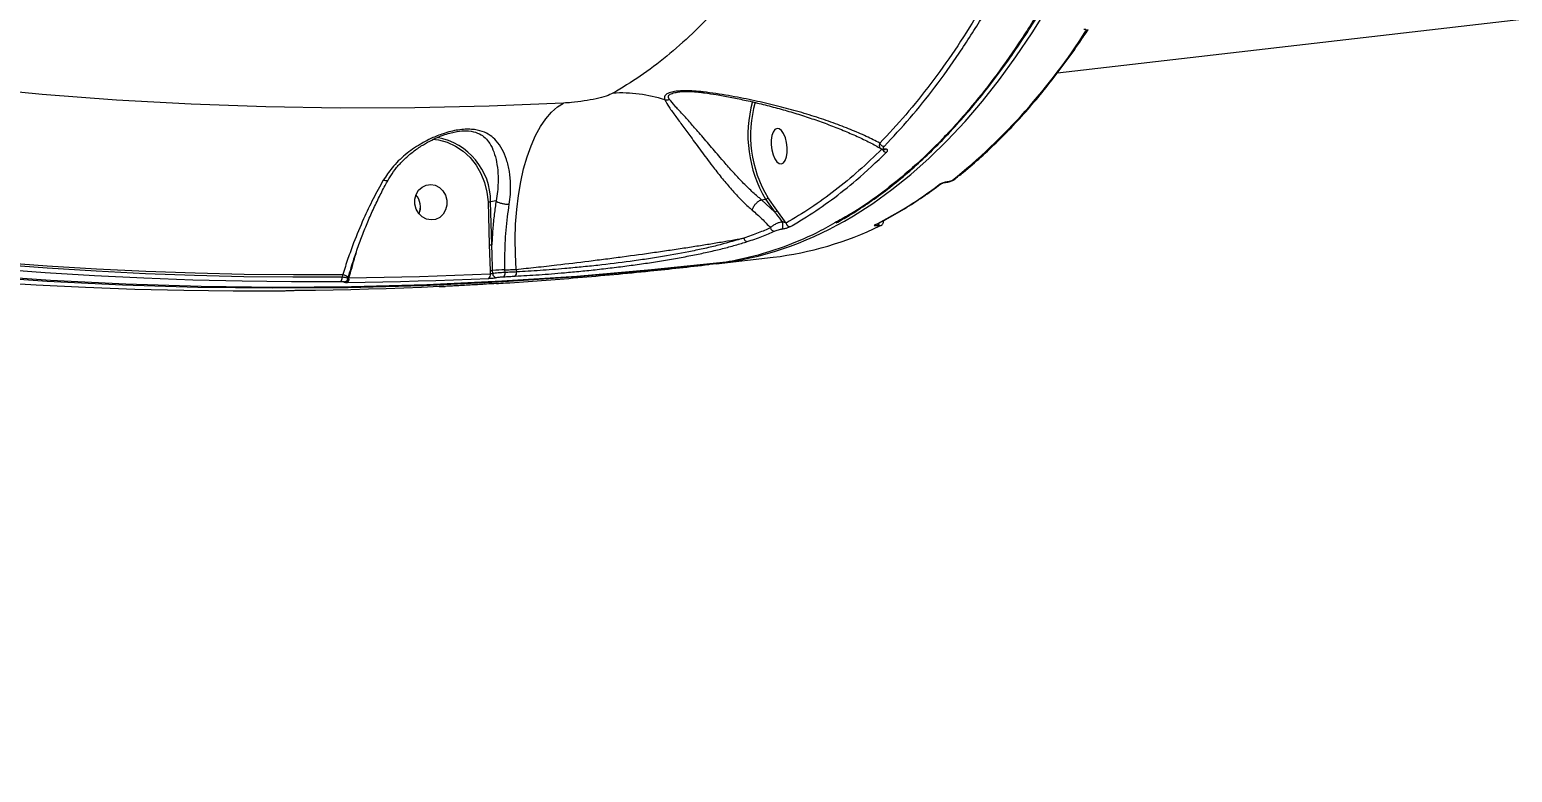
# Model space of a CAD drawing. Header units: millimetres. Extents: x -10881 to 8954, y -8695 to 5624.
# Drawn here: x 3332.9 to 3706.9, y -3994 to -3806.6 of the extents above; entities that cross this region are included whole.
import ezdxf

# ---------------------------------------------------------------- set-up
doc = ezdxf.new("R2010")
doc.units = ezdxf.units.MM
for name, color, linetype in [('DIKOM_ОБЪЕКТ', 7, 'Continuous'), ('DIKOM_РАЗМЕР_ЗОНА', 7, 'Continuous'), ('DIKOM_РАЗМЕР_ОБЪЕКТА', 7, 'Continuous')]:
    doc.layers.add(name, color=color, linetype=linetype)
doc.styles.add('style1', font='arial.ttf', dxfattribs={"width": 0.8})
doc.dimstyles.new('1-50', dxfattribs={"dimtxt": 300, "dimasz": 200, "dimexe": 100, "dimexo": 0, "dimgap": 100, "dimtad": 1, "dimtxsty": 'style1', "dimcen": 200, "dimclrd": 7, "dimclre": 7, "dimclrt": 7, "dimadec": 1, "dimazin": 2, "dimtfac": 1, "dimtmove": 0, "dimatfit": 2, "dimfxl": 0, "dimlwd": 25, "dimlwe": 18, "dimarcsym": 0})

# ---------------------------------------------------------------- blocks, each defined once
blk = doc.blocks.new('*D10')
at = {"layer": 'Defpoints', "color": 0, "transparency": 16777216}
for p in [(-7152.73, 2730.8), (7385.22, 911.28), (7385.22, -7693.77)]:
    blk.add_point(p, dxfattribs=at)
at = {"layer": 'DIKOM_РАЗМЕР_ОБЪЕКТА', "color": 7, "lineweight": 18, "transparency": 16777216}
for p, q in [((-7152.73, 2730.8), (-7152.73, -7793.77)), ((7385.22, 911.28), (7385.22, -7793.77))]:
    blk.add_line(p, q, dxfattribs=at)
at = {"layer": 'DIKOM_РАЗМЕР_ОБЪЕКТА', "color": 7, "lineweight": 25, "transparency": 16777216}
blk.add_line((-6952.73, -7693.77), (7185.22, -7693.77), dxfattribs=at)
at = {"layer": 'DIKOM_РАЗМЕР_ОБЪЕКТА', "color": 7, "transparency": 16777216}
for points in [[(-6952.73, -7660.43), (-6952.73, -7727.1), (-7152.73, -7693.77)], [(7185.22, -7660.43), (7185.22, -7727.1), (7385.22, -7693.77)]]:
    blk.add_solid(points, dxfattribs=at)
at = {"layer": 'DIKOM_РАЗМЕР_ОБЪЕКТА', "color": 7, "transparency": 16777216, "insert": (116.24, -7440.59), "char_height": 300, "attachment_point": 5, "style": 'style1'}
blk.add_mtext('14500', dxfattribs=at)
blk = doc.blocks.new('*D12')
at = {"layer": 'Defpoints', "color": 0, "transparency": 16777216}
for p in [(-9113.32, 3014.05), (8954.2, 2756.48), (8954.2, -8594.51)]:
    blk.add_point(p, dxfattribs=at)
at = {"layer": 'DIKOM_РАЗМЕР_ЗОНА', "color": 7, "lineweight": 18, "transparency": 16777216}
for p, q in [((-9113.32, 3014.05), (-9113.32, -8694.51)), ((8954.2, 2756.48), (8954.2, -8694.51))]:
    blk.add_line(p, q, dxfattribs=at)
at = {"layer": 'DIKOM_РАЗМЕР_ЗОНА', "color": 7, "lineweight": 25, "transparency": 16777216}
blk.add_line((-8913.32, -8594.51), (8754.2, -8594.51), dxfattribs=at)
at = {"layer": 'DIKOM_РАЗМЕР_ЗОНА', "color": 7, "transparency": 16777216}
for points in [[(-8913.32, -8561.18), (-8913.32, -8627.85), (-9113.32, -8594.51)], [(8754.2, -8561.18), (8754.2, -8627.85), (8954.2, -8594.51)]]:
    blk.add_solid(points, dxfattribs=at)
at = {"layer": 'DIKOM_РАЗМЕР_ЗОНА', "color": 7, "transparency": 16777216, "insert": (-79.56, -8341.34), "char_height": 300, "attachment_point": 5, "style": 'style1'}
blk.add_mtext('18000', dxfattribs=at)

msp = doc.modelspace()

# ---------------------------------------------------------------- linework, layer by layer
at = {"layer": 'DIKOM_ОБЪЕКТ', "color": 7, "linetype": 'Continuous', "lineweight": 15}
for p, q in [((3592.191, -3817.536), (3883.307, -3783.933)), ((3548.571, -3836.873), (3548.584, -3836.872)), ((3564.23, -3845.128), (3564.301, -3845.119)), ((3564.407, -3845.074), (3564.336, -3845.082)), ((3448.535, -3850.125), (3448.845, -3860.945)), ((3450.581, -3849.862), (3449.201, -3850.09)), ((3449.512, -3860.911), (3449.201, -3850.09)), ((3517.53, -3849.562), (3517.527, -3849.563)), ((3517.53, -3849.562), (3518.573, -3849.442)), ((3520.899, -3852.687), (3517.53, -3849.562)), ((3518.573, -3849.442), (3520.899, -3852.687)), ((3521.435, -3852.229), (3519.109, -3848.984)), ((3523.731, -3855.469), (3521.435, -3852.229)), ((3546.388, -3855.815), (3546.389, -3855.814)), ((3546.843, -3856.045), (3546.892, -3856.039)), ((3415.246, -3863.087), (3415.467, -3862.295)), ((3448.845, -3860.945), (3449.069, -3867.436)), ((3449.069, -3867.436), (3449.095, -3868.324)), ((3449.716, -3868.184), (3449.693, -3867.407)), ((3452.834, -3867.924), (3452.815, -3867.265)), ((3455.628, -3867.122), (3455.71, -3867.777)), ((3507.773, -3865.455), (3504.238, -3865.885)), ((3506.106, -3865.724), (3520.455, -3864.068)), ((3508.683, -3865.306), (3508.638, -3865.312)), ((3411.079, -3870.172), (3411.258, -3870.169)), ((3411.917, -3868.437), (3411.732, -3869.096)), ((3413.177, -3869.533), (3413.245, -3869.289)), ((3413.21, -3869.494), (3413.191, -3869.482)), ((3413.245, -3869.289), (3413.247, -3869.279)), ((3436.914, -3871.445), (3436.989, -3871.444))]:
    msp.add_line(p, q, dxfattribs=at)
at = {"layer": 'DIKOM_ОБЪЕКТ', "color": 7, "linetype": 'Continuous', "lineweight": 15, "flags": 128}
for points in [[(3538.447, -3854.951), (3540.754, -3853.604), (3545.637, -3850.473), (3550.446, -3847.003), (3555.178, -3843.198), (3559.827, -3839.06), (3564.391, -3834.593), (3568.865, -3829.801), (3573.245, -3824.688), (3577.529, -3819.257), (3581.712, -3813.515), (3585.79, -3807.465), (3589.761, -3801.113)], [(3467.613, -3825.185), (3448.85, -3825.982), (3430.066, -3826.408), (3411.266, -3826.463), (3392.457, -3826.146), (3373.645, -3825.458), (3354.835, -3824.399), (3336.034, -3822.97), (3317.247, -3821.17)], [(3455.628, -3867.122), (3455.427, -3863.307), (3455.385, -3859.502), (3455.502, -3855.739), (3455.778, -3852.055), (3456.211, -3848.482), (3456.795, -3845.053), (3457.526, -3841.799), (3458.397, -3838.75), (3459.401, -3835.934), (3460.528, -3833.376), (3461.767, -3831.1), (3463.108, -3829.126), (3464.538, -3827.473), (3466.044, -3826.155), (3467.613, -3825.185)], [(3522.562, -3840.518), (3523.086, -3840.247), (3523.523, -3839.636), (3523.837, -3838.735), (3524.003, -3837.616), (3524.006, -3836.371), (3523.847, -3835.101), (3523.539, -3833.907), (3523.107, -3832.888), (3522.585, -3832.124), (3522.016, -3831.68), (3521.446, -3831.589), (3520.922, -3831.861), (3520.485, -3832.472), (3520.171, -3833.373), (3520.005, -3834.491), (3520.002, -3835.736), (3520.16, -3837.007), (3520.469, -3838.2), (3520.901, -3839.22), (3521.423, -3839.983), (3521.992, -3840.428), (3522.562, -3840.518)], [(3434.562, -3834.258), (3436.022, -3834.445), (3438.216, -3835.046), (3440.31, -3836.013), (3442.255, -3837.322), (3444.003, -3838.942), (3445.512, -3840.833), (3446.746, -3842.95), (3447.675, -3845.241), (3448.276, -3847.653), (3448.535, -3850.125)], [(3438.136, -3850.929), (3437.822, -3852.145), (3437.207, -3853.203), (3436.341, -3854.016), (3435.295, -3854.519), (3434.153, -3854.67), (3433.008, -3854.458), (3431.953, -3853.899), (3431.072, -3853.039), (3430.437, -3851.948), (3430.101, -3850.714), (3430.089, -3849.437), (3430.403, -3848.22), (3431.018, -3847.162), (3431.884, -3846.349), (3432.93, -3845.847), (3434.072, -3845.695), (3435.217, -3845.908), (3436.272, -3846.466), (3437.153, -3847.326), (3437.788, -3848.417), (3438.124, -3849.651), (3438.136, -3850.929)], [(3564.224, -3845.128), (3564.272, -3845.118), (3564.336, -3845.082)], [(3564.305, -3845.119), (3564.343, -3845.11), (3564.407, -3845.074)], [(3546.386, -3855.815), (3546.292, -3855.855), (3546.121, -3855.894)], [(3547.638, -3856.06), (3547.539, -3856.101), (3547.376, -3856.137)], [(3312.039, -3865.917), (3324.445, -3866.994), (3336.857, -3867.915), (3349.273, -3868.68), (3361.692, -3869.289), (3374.111, -3869.741), (3386.528, -3870.038), (3398.944, -3870.178), (3411.355, -3870.161)], [(3312.479, -3864.195), (3324.901, -3865.274), (3337.328, -3866.196), (3349.759, -3866.961), (3362.193, -3867.57), (3374.627, -3868.022), (3387.06, -3868.317), (3399.49, -3868.455), (3411.917, -3868.437)], [(3411.732, -3869.096), (3399.331, -3869.113), (3386.926, -3868.973), (3374.518, -3868.676), (3362.11, -3868.224), (3349.702, -3867.616), (3337.296, -3866.852), (3324.894, -3865.932), (3312.498, -3864.856)], [(3318.338, -3868.759), (3337.321, -3870.072), (3356.311, -3871.019), (3375.301, -3871.602), (3394.287, -3871.819), (3413.262, -3871.671), (3432.22, -3871.158), (3451.156, -3870.279), (3470.064, -3869.036), (3488.938, -3867.427), (3507.773, -3865.455)], [(3508.638, -3865.312), (3489.804, -3867.284), (3470.929, -3868.893), (3452.021, -3870.136), (3433.085, -3871.015), (3414.127, -3871.528), (3395.152, -3871.676), (3376.167, -3871.459), (3357.176, -3870.876), (3338.186, -3869.929), (3319.203, -3868.616)], [(3452.815, -3867.265), (3453.167, -3867.247), (3453.518, -3867.23), (3453.87, -3867.212), (3454.222, -3867.194), (3454.573, -3867.176), (3454.925, -3867.158), (3455.277, -3867.14), (3455.628, -3867.122)], [(3507.773, -3865.455), (3507.855, -3865.423), (3507.887, -3865.398)], [(3507.809, -3865.45), (3507.965, -3865.412), (3508.051, -3865.379)], [(3396.643, -3872.593), (3384.231, -3872.609), (3371.816, -3872.469), (3359.398, -3872.173), (3346.979, -3871.72), (3334.561, -3871.111), (3322.145, -3870.347), (3309.733, -3869.426), (3297.326, -3868.349)], [(3413.076, -3870.409), (3417.539, -3870.352), (3422, -3870.275), (3426.461, -3870.178), (3430.92, -3870.061), (3435.379, -3869.923), (3439.836, -3869.765), (3444.292, -3869.587), (3448.747, -3869.389)], [(3449.095, -3868.324), (3444.644, -3868.522), (3440.191, -3868.7), (3435.738, -3868.858), (3431.283, -3868.995), (3426.827, -3869.113), (3422.37, -3869.21), (3417.912, -3869.287), (3413.454, -3869.343)], [(3452.491, -3868.988), (3452.851, -3868.97), (3453.211, -3868.952), (3453.57, -3868.934), (3453.93, -3868.915), (3454.29, -3868.897), (3454.65, -3868.879), (3455.01, -3868.86), (3455.369, -3868.841)], [(3455.71, -3867.777), (3455.351, -3867.796), (3454.991, -3867.815), (3454.632, -3867.833), (3454.272, -3867.851), (3453.913, -3867.87), (3453.553, -3867.888), (3453.194, -3867.906), (3452.834, -3867.924)], [(3436.198, -3871.463), (3431.744, -3871.661), (3427.287, -3871.839), (3422.83, -3871.997), (3418.372, -3872.135), (3413.912, -3872.252), (3409.452, -3872.349), (3404.99, -3872.426), (3400.528, -3872.483)], [(3440.657, -3871.273), (3440.298, -3871.292), (3439.938, -3871.31), (3439.578, -3871.329), (3439.218, -3871.347), (3438.858, -3871.365), (3438.499, -3871.384), (3438.139, -3871.402), (3437.779, -3871.419)]]:
    msp.add_lwpolyline(points, dxfattribs=at)
at = {"layer": 'DIKOM_ОБЪЕКТ', "color": 7, "linetype": 'Continuous', "lineweight": 15}
for centre, radius, start, end in [((3467.837, -3723.28), 155.909, 308.87262, 327.53863), ((3599.328, -3806.246), 0.718, 274.63037, 325.60705), ((3482.151, -3858.017), 35.395, 71.92795, 93.40105), ((3493.426, -3821.747), 2.639, 263.57707, 289.30421), ((3545.657, -3833.242), 31.559, 164.48417, 210.88584), ((3545.242, -3833.302), 30.478, 164.14902, 210.96808), ((3432.647, -3850.089), 16.554, 359.99626, 79.24675), ((3548.465, -3834.934), 1.114, 197.49405, 273.16829), ((3549.009, -3836.462), 1.109, 194.96427, 273.19911), ((3548.558, -3836.479), 0.395, 273.81553, 306.74643), ((3565.6, -3843.888), 0.778, 276.21957, 307.69826), ((3426.583, -3851.427), 4.9, 339.31153, 39.45865), ((3426.588, -3851.426), 4.896, 339.28158, 39.4886), ((3500.064, -3764.304), 102.518, 296.69601, 307.43398), ((3562.295, -3844.935), 0.779, 276.2229, 307.56416), ((3448.598, -3844.887), 5.238, 269.30258, 276.60912), ((3518.493, -3848.805), 0.642, 277.18305, 343.77893), ((3520.819, -3852.05), 0.642, 277.18313, 343.7781), ((3495.652, -3780.41), 85.952, 276.98581, 299.86081), ((3510.594, -3780.94), 83.711, 276.76507, 296.06513), ((3520.579, -3856.181), 2.371, 342.16865, 25.74096), ((3524.758, -3855.293), 1.042, 189.68539, 272.64348), ((3546.385, -3855.49), 0.719, 309.45491, 2.72126), ((3546.426, -3855.477), 0.73, 309.61042, 3.72383), ((3514.078, -3859.107), 1.021, 186.25871, 262.47458), ((3520.79, -3856.436), 1.035, 190.66249, 270.57613), ((3448.909, -3855.708), 5.238, 269.30243, 276.60935), ((3449.111, -3861.498), 5.938, 269.59649, 275.62954), ((3452.606, -3896.956), 29.692, 89.59649, 95.62954), ((3508.514, -3864.32), 1, 276.53164, 279.69725), ((3410.662, -3869.317), 1.092, 309.3477, 11.65569), ((3411.487, -3870.588), 2.194, 36.64129, 78.69701), ((3412.191, -3869.373), 0.915, 271.50374, 291.7179), ((3412.263, -3869.473), 0.947, 282.90538, 358.77233), ((3412.395, -3869.568), 1.083, 309.03012, 11.97024), ((3448.075, -3868.58), 1.052, 309.72155, 14.09177), ((3450.705, -3868.205), 0.99, 178.75333, 264.99648), ((3451.81, -3868.181), 1.056, 310.15717, 14.09631), ((3454.689, -3868.037), 1.053, 310.21387, 14.2679)]:
    msp.add_arc(centre, radius, start, end, dxfattribs=at)
for points, knots in [([(3587.474, -3215.232), (3588.937, -3219.033), (3592.25, -3227.645), (3597.179, -3241.471), (3602.262, -3256.701), (3607.104, -3272.315), (3611.725, -3288.375), (3616.105, -3304.848), (3620.233, -3321.731), (3624.074, -3338.898), (3627.57, -3356.095), (3630.724, -3373.263), (3633.546, -3390.382), (3636.068, -3407.653), (3638.298, -3425.15), (3640.221, -3442.826), (3641.826, -3460.672), (3643.096, -3478.551), (3644.012, -3496.199), (3644.586, -3513.563), (3644.831, -3530.637), (3644.749, -3547.619), (3644.337, -3564.58), (3643.585, -3581.467), (3642.486, -3598.264), (3641.042, -3614.839), (3639.275, -3630.947), (3637.205, -3646.551), (3634.845, -3661.655), (3632.168, -3676.433), (3629.16, -3690.945), (3625.819, -3705.139), (3622.139, -3718.993), (3618.144, -3732.395), (3613.894, -3745.148), (3609.412, -3757.233), (3604.713, -3768.663), (3599.744, -3779.572), (3594.478, -3789.999), (3588.925, -3799.899), (3583.08, -3809.249), (3576.984, -3817.967), (3570.393, -3826.355), (3563.296, -3834.274), (3555.68, -3841.614), (3547.796, -3848.004), (3541.235, -3852.614), (3537.235, -3854.739), (3536.019, -3855.384)], [0, 0, 0, 0, 0.0169086, 0.0383058, 0.0597398, 0.0812855, 0.1028686, 0.1248822, 0.1469358, 0.169111, 0.1913272, 0.2127244, 0.2341584, 0.255704, 0.2772872, 0.2993007, 0.3213543, 0.3435295, 0.3657457, 0.3871429, 0.4085769, 0.4301225, 0.4517057, 0.4737192, 0.4957728, 0.517948, 0.5401642, 0.5615614, 0.5829954, 0.604541, 0.6261242, 0.6481377, 0.6701913, 0.6923665, 0.7145826, 0.7359798, 0.7574138, 0.7789594, 0.8005425, 0.822556, 0.8446096, 0.8667848, 0.8890009, 0.9139315, 0.9388622, 0.963851, 0.9890173, 1, 1, 1, 1]), ([(3536.339, -3855.413), (3537.439, -3854.8), (3540.1, -3853.319), (3544.247, -3850.617), (3548.787, -3847.358), (3553.259, -3843.785), (3557.666, -3839.91), (3562.009, -3835.728), (3566.289, -3831.238), (3570.502, -3826.442), (3574.635, -3821.358), (3578.671, -3816.003), (3582.597, -3810.395), (3586.411, -3804.536), (3590.117, -3798.425), (3593.714, -3792.061), (3597.206, -3785.442), (3600.592, -3778.565), (3603.874, -3771.431), (3607.053, -3764.036), (3610.129, -3756.378), (3613.102, -3748.456), (3615.965, -3740.29), (3618.706, -3731.914), (3621.314, -3723.358), (3623.785, -3714.633), (3626.123, -3705.735), (3628.328, -3696.661), (3630.402, -3687.409), (3632.345, -3677.975), (3634.158, -3668.358), (3635.84, -3658.555), (3637.394, -3648.562), (3638.818, -3638.375), (3640.11, -3628.014), (3641.265, -3617.519), (3642.277, -3606.93), (3643.146, -3596.268), (3643.871, -3585.533), (3644.453, -3574.718), (3644.893, -3563.822), (3645.191, -3552.841), (3645.348, -3541.771), (3645.363, -3530.611), (3645.236, -3519.356), (3644.966, -3508.002), (3644.554, -3496.561), (3644.002, -3485.071), (3643.311, -3473.58), (3642.482, -3462.119), (3641.516, -3450.69), (3640.414, -3439.29), (3639.175, -3427.914), (3637.799, -3416.558), (3636.285, -3405.22), (3634.635, -3393.897), (3632.846, -3382.585), (3630.917, -3371.281), (3628.85, -3359.987), (3626.65, -3348.734), (3624.325, -3337.569), (3621.883, -3326.532), (3619.327, -3315.632), (3616.656, -3304.865), (3613.869, -3294.225), (3610.966, -3283.71), (3607.946, -3273.316), (3604.808, -3263.04), (3601.551, -3252.881), (3598.174, -3242.832), (3594.674, -3232.9), (3591.316, -3223.747), (3589.078, -3217.988), (3588.086, -3215.436)], [0, 0, 0, 0, 0.0099177, 0.0239784, 0.0380449, 0.0521277, 0.0662424, 0.0804042, 0.0946284, 0.10893, 0.1232768, 0.1375702, 0.1517928, 0.1659618, 0.1800928, 0.1942015, 0.2083038, 0.2224142, 0.2365445, 0.2507107, 0.2649285, 0.2792141, 0.2935628, 0.3078899, 0.3221316, 0.3363128, 0.3504494, 0.3645578, 0.3786539, 0.3927539, 0.406869, 0.4210148, 0.4352073, 0.4494627, 0.4637923, 0.4781237, 0.4923809, 0.5065728, 0.5207156, 0.5348253, 0.5489181, 0.5630102, 0.5771143, 0.5912445, 0.6054168, 0.6196475, 0.6339524, 0.6482854, 0.6625633, 0.676771, 0.6909249, 0.7050411, 0.7191358, 0.733225, 0.7473231, 0.7614426, 0.7755997, 0.7898103, 0.8040906, 0.8184264, 0.8327337, 0.8469617, 0.8611312, 0.8752583, 0.8893591, 0.9034499, 0.9175464, 0.9316598, 0.945806, 0.9600011, 0.9742612, 0.9885927, 1, 1, 1, 1]), ([(3541.009, -3291.716), (3542.718, -3297.388), (3546.148, -3308.771), (3550.862, -3326.327), (3555.273, -3344.3), (3559.323, -3362.664), (3563.019, -3381.447), (3566.325, -3400.536), (3569.228, -3419.915), (3571.543, -3438.191), (3573.353, -3455.314), (3574.738, -3471.215), (3575.828, -3487.174), (3576.615, -3503.146), (3577.096, -3519.148), (3577.261, -3535.105), (3577.107, -3551.003), (3576.646, -3566.262), (3575.91, -3580.863), (3574.933, -3594.811), (3573.691, -3608.569), (3572.279, -3621.249), (3570.758, -3632.855), (3569.178, -3643.444), (3567.427, -3653.854), (3565.073, -3666.384), (3562.29, -3679.296), (3559.028, -3692.476), (3555.886, -3703.853), (3552.505, -3714.868), (3549.12, -3724.822), (3545.79, -3733.763), (3542.558, -3741.777), (3539.181, -3749.508), (3534.868, -3758.631), (3529.856, -3768.157), (3524.073, -3777.867), (3518.421, -3786.32), (3512.533, -3794.133), (3506.428, -3801.269), (3500.123, -3807.718), (3493.624, -3813.45), (3486.945, -3818.529), (3482.351, -3821.299), (3480.051, -3822.685)], [0, 0, 0, 0, 0.0276486, 0.0554848, 0.083388, 0.1116962, 0.140075, 0.1688691, 0.1977377, 0.2268103, 0.2503053, 0.2739149, 0.2975658, 0.3214622, 0.3454014, 0.3695905, 0.3938241, 0.4181796, 0.440248, 0.4623164, 0.4845213, 0.5067261, 0.5246737, 0.5426213, 0.5606422, 0.5786631, 0.6089147, 0.6309307, 0.6529466, 0.6750986, 0.6972505, 0.7151552, 0.7330599, 0.7510375, 0.7690151, 0.7991937, 0.8241661, 0.8491879, 0.8742843, 0.8994309, 0.9244854, 0.9495897, 0.9747695, 1, 1, 1, 1]), ([(3572.097, -3802.708), (3570.174, -3805.785), (3566.323, -3811.944), (3560.244, -3820.373), (3553.962, -3828.254), (3549.59, -3832.929), (3547.403, -3835.269)], [0, 0, 0, 0, 0.2488741, 0.4981941, 0.7488692, 1, 1, 1, 1]), ([(3548.526, -3836.046), (3550.699, -3833.722), (3555.05, -3829.071), (3561.33, -3821.204), (3567.444, -3812.738), (3571.332, -3806.521), (3573.277, -3803.409)], [0, 0, 0, 0, 0.2488739, 0.4981939, 0.748869, 1, 1, 1, 1]), ([(3566.076, -3844.504), (3566.868, -3843.878), (3569.163, -3842.064), (3572.904, -3838.833), (3577.271, -3834.719), (3581.558, -3830.308), (3585.761, -3825.609), (3589.88, -3820.625), (3593.907, -3815.356), (3597.245, -3810.669), (3599.224, -3807.697), (3599.919, -3806.654)], [0, 0, 0, 0, 0.0652935, 0.1891249, 0.3129924, 0.4369046, 0.5608541, 0.6848335, 0.8088365, 0.932857, 1, 1, 1, 1]), ([(3598.851, -3806.543), (3598.943, -3806.538), (3599.128, -3806.526), (3599.329, -3806.581), (3599.445, -3806.682), (3599.465, -3806.815), (3599.41, -3806.916), (3599.386, -3806.961)], [0, 0, 0, 0, 0.2039663, 0.4080118, 0.6135217, 0.826536, 1, 1, 1, 1]), ([(3502.813, -3822.322), (3501.268, -3822.178), (3499.153, -3821.981), (3496.684, -3822.11), (3495.131, -3822.312), (3493.798, -3822.707), (3492.931, -3823.394), (3493.058, -3824.012), (3493.131, -3824.369)], [0, 0, 0, 0, 0.3030727, 0.4152375, 0.5295143, 0.6687564, 0.8085424, 1, 1, 1, 1]), ([(3494.298, -3824.237), (3494.145, -3823.929), (3493.885, -3823.405), (3494.612, -3822.799), (3495.678, -3822.488), (3496.493, -3822.403), (3496.751, -3822.376)], [0, 0, 0, 0, 0.3643177, 0.6213131, 0.8799105, 1, 1, 1, 1]), ([(3496.619, -3822.374), (3496.839, -3822.344), (3497.421, -3822.263), (3498.632, -3822.222), (3500.248, -3822.269), (3501.78, -3822.389), (3502.77, -3822.547), (3503.101, -3822.6)], [0, 0, 0, 0, 0.1282239, 0.3387918, 0.5793694, 0.859526, 1, 1, 1, 1]), ([(3547.403, -3835.269), (3546.284, -3834.698), (3543.993, -3833.53), (3540.045, -3831.831), (3535.673, -3830.156), (3530.901, -3828.543), (3525.872, -3827.042), (3520.624, -3825.662), (3515.134, -3824.41), (3509.249, -3823.253), (3504.967, -3822.633), (3502.813, -3822.322)], [0, 0, 0, 0, 0.1079577, 0.221041, 0.3345734, 0.4495257, 0.5649892, 0.6717717, 0.7791328, 0.888928, 1, 1, 1, 1]), ([(3502.813, -3822.322), (3502.823, -3822.34), (3502.897, -3822.471), (3502.996, -3822.604), (3503.104, -3822.57), (3503.123, -3822.564)], [0, 0, 0, 0, 0.1197951, 0.8522783, 1, 1, 1, 1]), ([(3503.121, -3822.581), (3504.126, -3822.732), (3506.336, -3823.063), (3509.698, -3823.679), (3513.321, -3824.424), (3517.126, -3825.301), (3521.047, -3826.3), (3524.999, -3827.417), (3528.884, -3828.629), (3532.689, -3829.934), (3536.396, -3831.332), (3539.968, -3832.806), (3543.292, -3834.329), (3545.872, -3835.62), (3547.219, -3836.403), (3547.669, -3836.665)], [0, 0, 0, 0, 0.0514116, 0.1129828, 0.1791135, 0.2508515, 0.3303056, 0.4121026, 0.4968809, 0.5844843, 0.6746743, 0.768122, 0.8620066, 0.9539379, 1, 1, 1, 1]), ([(3480.051, -3822.685), (3479.534, -3822.927), (3478.492, -3823.414), (3475.839, -3824.109), (3472.777, -3824.675), (3469.91, -3825.034), (3468.269, -3825.142), (3467.613, -3825.185)], [0, 0, 0, 0, 0.2099072, 0.4228947, 0.6382645, 0.8553539, 1, 1, 1, 1]), ([(3493.131, -3824.369), (3493.45, -3824.956), (3494.089, -3826.133), (3495.796, -3828.382), (3497.639, -3830.916), (3499.78, -3833.837), (3502.264, -3837.247), (3504.872, -3840.733), (3507.372, -3843.919), (3509.698, -3846.711), (3512.075, -3849.314), (3513.922, -3851.114), (3514.946, -3851.985), (3515.198, -3852.199)], [0, 0, 0, 0, 0.10714, 0.2145791, 0.3113467, 0.4080923, 0.5217533, 0.6352953, 0.7192625, 0.8031761, 0.88782, 0.9724046, 1, 1, 1, 1]), ([(3517.527, -3849.563), (3517.527, -3849.563), (3517.285, -3849.372), (3516.297, -3848.565), (3514.487, -3846.923), (3512.134, -3844.539), (3509.781, -3841.975), (3507.24, -3839.076), (3504.519, -3835.884), (3501.887, -3832.796), (3499.555, -3830.131), (3497.511, -3827.864), (3495.581, -3825.836), (3494.73, -3824.775), (3494.298, -3824.237)], [0, 0, 0, 0, 0.0000129, 0.0265076, 0.1075882, 0.1917931, 0.2740841, 0.3586575, 0.4713062, 0.5879785, 0.6854056, 0.7846708, 0.8908725, 1, 1, 1, 1]), ([(3453.895, -3850.715), (3454.003, -3849.875), (3454.223, -3848.177), (3454.261, -3845.365), (3453.985, -3842.355), (3453.263, -3839.362), (3452.16, -3836.758), (3450.771, -3834.757), (3449.1, -3833.273), (3447.124, -3832.24), (3444.912, -3831.777), (3442.763, -3831.76), (3440.992, -3831.941), (3439.117, -3832.318), (3436.842, -3832.977), (3434.237, -3834.014), (3430.979, -3835.726), (3427.555, -3838.147), (3424.369, -3841.21), (3422.808, -3843.584), (3422.102, -3844.656)], [0, 0, 0, 0, 0.04463049, 0.09018441, 0.15788875, 0.22769057, 0.29761016, 0.36911654, 0.42425902, 0.48081536, 0.54081571, 0.57085986, 0.6019605, 0.63408329, 0.6670382, 0.7192629, 0.77277533, 0.85171781, 0.93298704, 1, 1, 1, 1]), ([(3423.372, -3844.597), (3423.57, -3844.233), (3424.17, -3843.13), (3425.473, -3841.414), (3427.266, -3839.444), (3429.348, -3837.615), (3431.554, -3836.043), (3433.724, -3834.783), (3435.724, -3833.835), (3437.557, -3833.142), (3439.204, -3832.652), (3440.217, -3832.462), (3440.686, -3832.373)], [0, 0, 0, 0, 0.0587694, 0.17863818, 0.30355201, 0.43362335, 0.5642263, 0.67576823, 0.77392308, 0.85990871, 0.93508837, 1, 1, 1, 1]), ([(3440.687, -3832.375), (3440.704, -3832.371), (3441.531, -3832.197), (3442.56, -3832.162), (3444.36, -3832.241), (3446.004, -3832.646), (3447.569, -3833.615), (3448.839, -3834.999), (3449.853, -3836.877), (3450.594, -3839.279), (3451.026, -3842.073), (3451.117, -3844.848), (3450.949, -3847.49), (3450.73, -3849.059), (3450.584, -3849.863), (3450.584, -3849.863)], [0, 0, 0, 0, 0.0016118, 0.0749505, 0.095557, 0.1895776, 0.2797471, 0.3729719, 0.4917119, 0.6128508, 0.7288309, 0.8476329, 0.9231441, 0.99996, 1, 1, 1, 1]), ([(3547.938, -3836.748), (3546.002, -3838.611), (3542.128, -3842.339), (3536.132, -3847.254), (3530.013, -3851.714), (3525.826, -3854.216), (3523.731, -3855.469)], [0, 0, 0, 0, 0.24914418, 0.49862815, 0.74914136, 1, 1, 1, 1]), ([(3524.806, -3856.334), (3525.077, -3856.179), (3526.429, -3855.404), (3529.923, -3853.278), (3535.223, -3849.636), (3542.001, -3844.305), (3546.542, -3839.978), (3549.071, -3837.569)], [0, 0, 0, 0, 0.0321659, 0.1608352, 0.4182088, 0.675957, 1, 1, 1, 1]), ([(3547.403, -3835.269), (3547.374, -3835.334), (3547.225, -3835.675), (3547.208, -3836.167), (3547.42, -3836.552), (3547.636, -3836.646), (3547.671, -3836.661)], [0, 0, 0, 0, 0.1141141, 0.6014933, 0.936299, 1, 1, 1, 1]), ([(3547.675, -3836.665), (3547.697, -3836.682), (3547.849, -3836.797), (3548.157, -3836.865), (3548.456, -3836.857), (3548.584, -3836.853)], [0, 0, 0, 0, 0.0886108, 0.6073215, 1, 1, 1, 1]), ([(3548.794, -3836.795), (3548.694, -3836.79), (3548.497, -3836.781), (3548.304, -3836.682), (3548.222, -3836.478), (3548.345, -3836.241), (3548.497, -3836.077), (3548.526, -3836.046)], [0, 0, 0, 0, 0.1456016, 0.2899617, 0.5320979, 0.9098028, 1, 1, 1, 1]), ([(3548.57, -3836.873), (3548.574, -3836.873), (3548.603, -3836.872), (3548.62, -3836.875), (3548.612, -3836.873), (3548.61, -3836.873)], [0, 0, 0, 0, 0.1146931, 0.7531172, 1, 1, 1, 1]), ([(3549.071, -3837.569), (3549.103, -3837.535), (3549.264, -3837.366), (3549.39, -3837.121), (3549.301, -3836.912), (3549.099, -3836.809), (3548.896, -3836.8), (3548.794, -3836.795)], [0, 0, 0, 0, 0.0950988, 0.471968, 0.7157778, 0.8572267, 1, 1, 1, 1]), ([(3422.102, -3844.656), (3421.242, -3846.2), (3419.509, -3849.312), (3416.987, -3854.625), (3414.881, -3859.707), (3413.163, -3864.437), (3412.333, -3867.1), (3411.917, -3868.437)], [0, 0, 0, 0, 0.2106475, 0.4247497, 0.6762129, 0.837399, 1, 1, 1, 1]), ([(3413.268, -3869.286), (3413.506, -3868.443), (3414.081, -3866.4), (3415.146, -3863.14), (3416.432, -3859.541), (3417.834, -3855.989), (3419.332, -3852.516), (3420.918, -3849.165), (3422.26, -3846.515), (3423.093, -3845.047), (3423.349, -3844.597)], [0, 0, 0, 0, 0.0987664, 0.2394337, 0.3804174, 0.521183, 0.6613514, 0.8006202, 0.9387877, 1, 1, 1, 1]), ([(3423.318, -3844.564), (3423.279, -3844.623), (3423.189, -3844.761), (3422.786, -3844.796), (3422.377, -3844.732), (3422.14, -3844.667), (3422.102, -3844.656)], [0, 0, 0, 0, 0.2678719, 0.6230797, 0.9394571, 1, 1, 1, 1]), ([(3564.306, -3845.115), (3564.46, -3845.096), (3564.679, -3845.07), (3564.895, -3845.006), (3564.959, -3844.987)], [0, 0, 0, 0, 0.7050283, 1, 1, 1, 1]), ([(3565.684, -3844.662), (3565.627, -3844.7), (3565.513, -3844.775), (3565.226, -3844.89), (3564.9, -3844.987), (3564.615, -3845.047), (3564.461, -3845.067), (3564.407, -3845.074)], [0, 0, 0, 0, 0.2288294, 0.4578465, 0.6785143, 0.8883618, 1, 1, 1, 1]), ([(3564.959, -3844.987), (3565.079, -3844.955), (3565.391, -3844.872), (3565.769, -3844.73), (3565.982, -3844.545), (3566.067, -3844.472)], [0, 0, 0, 0, 0.2718821, 0.7090801, 1, 1, 1, 1]), ([(3546.386, -3855.816), (3547.223, -3855.389), (3549.642, -3854.155), (3553.598, -3851.873), (3558.229, -3848.904), (3561.255, -3846.671), (3562.765, -3845.556)], [0, 0, 0, 0, 0.1499053, 0.4336127, 0.7174312, 1, 1, 1, 1]), ([(3564.336, -3845.082), (3564.257, -3845.093), (3564.021, -3845.123), (3563.585, -3845.216), (3563.083, -3845.364), (3562.643, -3845.539), (3562.467, -3845.652), (3562.379, -3845.709)], [0, 0, 0, 0, 0.1082969, 0.3204328, 0.5430623, 0.7715679, 1, 1, 1, 1]), ([(3562.766, -3845.555), (3562.765, -3845.556), (3562.758, -3845.562), (3562.795, -3845.535), (3562.892, -3845.486), (3563.092, -3845.4), (3563.399, -3845.297), (3563.761, -3845.204), (3564.059, -3845.147), (3564.19, -3845.134), (3564.224, -3845.131)], [0, 0, 0, 0, 0.0136833, 0.1038738, 0.2164309, 0.3715768, 0.5522569, 0.75424, 0.9355746, 1, 1, 1, 1]), ([(3450.581, -3849.862), (3450.418, -3850.971), (3450.073, -3853.313), (3449.706, -3857.011), (3449.577, -3859.607), (3449.512, -3860.911)], [0, 0, 0, 0, 0.3093528, 0.6532138, 1, 1, 1, 1]), ([(3450.584, -3849.863), (3450.583, -3849.863), (3450.582, -3849.862), (3450.581, -3849.862), (3450.581, -3849.862)], [0, 0, 0, 0, 0.8025649, 1, 1, 1, 1]), ([(3450.584, -3849.863), (3450.723, -3849.959), (3451.002, -3850.151), (3451.696, -3850.406), (3452.5, -3850.6), (3453.219, -3850.693), (3453.675, -3850.715), (3453.854, -3850.715), (3453.895, -3850.715)], [0, 0, 0, 0, 0.2123422, 0.4246843, 0.6370268, 0.84937, 0.965475, 1, 1, 1, 1]), ([(3452.815, -3867.265), (3452.805, -3865.042), (3452.783, -3860.533), (3453.259, -3854.973), (3453.738, -3851.761), (3453.895, -3850.715)], [0, 0, 0, 0, 0.3958736, 0.80322, 1, 1, 1, 1]), ([(3515.198, -3852.199), (3515.207, -3852.163), (3515.242, -3852.018), (3515.373, -3851.634), (3515.692, -3851.037), (3516.235, -3850.38), (3516.876, -3849.842), (3517.31, -3849.656), (3517.527, -3849.563)], [0, 0, 0, 0, 0.0343037, 0.1364982, 0.3523745, 0.5682499, 0.784125, 1, 1, 1, 1]), ([(3515.198, -3852.199), (3516.033, -3852.915), (3517.71, -3854.353), (3519.083, -3855.867), (3519.772, -3856.627)], [0, 0, 0, 0, 0.4978686, 1, 1, 1, 1]), ([(3536.019, -3855.384), (3534.453, -3856.274), (3530.187, -3858.699), (3523.017, -3861.606), (3515.445, -3863.998), (3510.608, -3864.932), (3508.638, -3865.312)], [0, 0, 0, 0, 0.1773282, 0.4830694, 0.7895032, 1, 1, 1, 1]), ([(3522.715, -3855.152), (3522.455, -3855.212), (3521.929, -3855.334), (3521.086, -3855.68), (3520.292, -3856.127), (3519.945, -3856.461), (3519.772, -3856.627)], [0, 0, 0, 0, 0.2146917, 0.4348049, 0.7188263, 1, 1, 1, 1]), ([(3520.899, -3852.687), (3521.043, -3852.878), (3521.658, -3853.694), (3522.257, -3854.52), (3522.715, -3855.152)], [0, 0, 0, 0, 0.2343149, 1, 1, 1, 1]), ([(3523.731, -3855.469), (3523.646, -3855.425), (3523.487, -3855.343), (3523.216, -3855.246), (3522.989, -3855.186), (3522.841, -3855.161), (3522.764, -3855.154), (3522.731, -3855.152), (3522.715, -3855.152)], [0, 0, 0, 0, 0.3482418, 0.6491547, 0.8444769, 0.9341967, 0.9695954, 1, 1, 1, 1]), ([(3546.121, -3855.894), (3546.066, -3855.927), (3545.957, -3855.993), (3546.003, -3856.058), (3546.203, -3856.087), (3546.506, -3856.08), (3546.747, -3856.055), (3546.843, -3856.045)], [0, 0, 0, 0, 0.2150376, 0.4299703, 0.6447112, 0.8592201, 1, 1, 1, 1]), ([(3546.892, -3856.039), (3546.956, -3856.033), (3547.119, -3856.016), (3547.321, -3856.011), (3547.455, -3856.031), (3547.485, -3856.073), (3547.412, -3856.116), (3547.376, -3856.137)], [0, 0, 0, 0, 0.1422682, 0.3570915, 0.5715532, 0.7857145, 1, 1, 1, 1]), ([(3547.634, -3856.054), (3547.674, -3856.037), (3547.778, -3855.992), (3547.962, -3855.854), (3548.158, -3855.62), (3548.29, -3855.306), (3548.279, -3855.075), (3548.274, -3854.962)], [0, 0, 0, 0, 0.11594563, 0.30629299, 0.52250838, 0.76497741, 1, 1, 1, 1]), ([(3455.628, -3867.122), (3457.286, -3866.948), (3460.621, -3866.599), (3466.761, -3865.906), (3472.676, -3865.197), (3478.208, -3864.497), (3483.754, -3863.771), (3489.248, -3863.014), (3494.554, -3862.245), (3498.432, -3861.662), (3502.136, -3861.085), (3505.663, -3860.513), (3509.022, -3859.945), (3511.456, -3859.514), (3512.755, -3859.275), (3513.063, -3859.219)], [0, 0, 0, 0, 0.0869112, 0.1748861, 0.3057204, 0.3728218, 0.4404087, 0.5725022, 0.6402835, 0.708565, 0.774872, 0.8416469, 0.9098981, 0.9786596, 1, 1, 1, 1]), ([(3513.063, -3859.219), (3511.139, -3859.797), (3508.225, -3860.673), (3503.708, -3861.745), (3498.961, -3862.765), (3493.858, -3863.697), (3488.538, -3864.534), (3483.11, -3865.306), (3477.565, -3865.98), (3472.04, -3866.555), (3467.164, -3867.004), (3461.627, -3867.442), (3457.694, -3867.665), (3455.71, -3867.777)], [0, 0, 0, 0, 0.1307412, 0.1980629, 0.2653843, 0.3961148, 0.4634491, 0.5307836, 0.6611977, 0.7283453, 0.795493, 0.8968893, 1, 1, 1, 1]), ([(3519.772, -3856.627), (3518.803, -3857.067), (3516.85, -3857.955), (3514.331, -3858.795), (3513.063, -3859.219)], [0, 0, 0, 0, 0.4964828, 1, 1, 1, 1]), ([(3513.944, -3860.119), (3515.222, -3859.693), (3517.797, -3858.834), (3519.794, -3857.927), (3520.8, -3857.471)], [0, 0, 0, 0, 0.49649173, 1, 1, 1, 1]), ([(3520.8, -3857.471), (3520.937, -3857.411), (3521.208, -3857.293), (3521.759, -3857.127), (3522.324, -3856.99), (3522.67, -3856.934), (3522.837, -3856.908)], [0, 0, 0, 0, 0.2974636, 0.5890265, 0.8028446, 1, 1, 1, 1]), ([(3522.837, -3856.908), (3522.877, -3856.902), (3523.056, -3856.876), (3523.421, -3856.807), (3523.934, -3856.678), (3524.45, -3856.511), (3524.684, -3856.395), (3524.806, -3856.334)], [0, 0, 0, 0, 0.0490732, 0.2179129, 0.4266715, 0.7022436, 1, 1, 1, 1]), ([(3413.454, -3869.343), (3413.511, -3869.14), (3414.1, -3867.051), (3414.702, -3864.968), (3415.246, -3863.087)], [0, 0, 0, 0, 0.0974053, 1, 1, 1, 1]), ([(3449.693, -3867.407), (3449.684, -3867.075), (3449.636, -3865.412), (3449.561, -3863.247), (3449.522, -3861.413), (3449.512, -3860.911)], [0, 0, 0, 0, 0.1536563, 0.7683028, 1, 1, 1, 1]), ([(3455.369, -3868.841), (3457.36, -3868.726), (3461.374, -3868.494), (3466.986, -3868.047), (3471.92, -3867.59), (3476.133, -3867.152), (3480.39, -3866.66), (3484.626, -3866.117), (3488.768, -3865.53), (3492.831, -3864.896), (3496.816, -3864.207), (3500.655, -3863.473), (3504.285, -3862.701), (3507.718, -3861.888), (3510.978, -3861.03), (3512.955, -3860.423), (3513.944, -3860.119)], [0, 0, 0, 0, 0.1013048, 0.204325, 0.269548, 0.3347708, 0.4018775, 0.4689841, 0.5343961, 0.5998081, 0.6671307, 0.7344534, 0.7998921, 0.865331, 0.9326652, 1, 1, 1, 1]), ([(3450.638, -3870.683), (3451.404, -3870.641), (3458.263, -3870.257), (3471.193, -3869.226), (3488.299, -3867.711), (3499.301, -3866.47), (3504.241, -3865.912)], [0, 0, 0, 0, 0.0427813, 0.3828452, 0.7228501, 1, 1, 1, 1]), ([(3411.355, -3870.161), (3411.515, -3870.162), (3411.834, -3870.163), (3412.151, -3870.191), (3412.306, -3870.234), (3412.245, -3870.27), (3412.215, -3870.288)], [0, 0, 0, 0, 0.2566213, 0.5136595, 0.7612227, 1, 1, 1, 1]), ([(3413.147, -3869.525), (3413.159, -3869.513), (3413.213, -3869.465), (3412.992, -3869.356), (3412.505, -3869.216), (3411.989, -3869.136), (3411.732, -3869.096)], [0, 0, 0, 0, 0.08866599, 0.38846653, 0.69594296, 1, 1, 1, 1]), ([(3412.215, -3870.288), (3412.186, -3870.305), (3412.128, -3870.338), (3412.237, -3870.376), (3412.4, -3870.39), (3412.474, -3870.397)], [0, 0, 0, 0, 0.3509587, 0.7013913, 1, 1, 1, 1]), ([(3412.474, -3870.397), (3412.522, -3870.399), (3412.688, -3870.409), (3412.915, -3870.409), (3413.076, -3870.409)], [0, 0, 0, 0, 0.2879213, 1, 1, 1, 1]), ([(3412.528, -3870.218), (3412.559, -3870.207), (3412.662, -3870.173), (3412.865, -3870.038), (3413.07, -3869.817), (3413.136, -3869.625), (3413.167, -3869.533)], [0, 0, 0, 0, 0.1318495, 0.4250129, 0.7218702, 1, 1, 1, 1]), ([(3413.454, -3869.343), (3413.39, -3869.382), (3413.301, -3869.435), (3413.23, -3869.481), (3413.21, -3869.494)], [0, 0, 0, 0, 0.7208514, 1, 1, 1, 1]), ([(3450.639, -3870.699), (3449.807, -3870.752), (3447.848, -3870.875), (3444.516, -3871.066), (3441.943, -3871.204), (3440.657, -3871.273)], [0, 0, 0, 0, 0.2694945, 0.6347467, 1, 1, 1, 1]), ([(3448.747, -3869.389), (3448.77, -3869.388), (3448.947, -3869.379), (3449.309, -3869.355), (3449.816, -3869.308), (3450.287, -3869.25), (3450.508, -3869.211), (3450.619, -3869.191)], [0, 0, 0, 0, 0.0372318, 0.2778758, 0.5185808, 0.7592337, 1, 1, 1, 1]), ([(3449.716, -3868.184), (3449.679, -3868.196), (3449.605, -3868.22), (3449.449, -3868.258), (3449.281, -3868.293), (3449.161, -3868.314), (3449.102, -3868.323), (3449.095, -3868.324)], [0, 0, 0, 0, 0.2402545, 0.481153, 0.7222791, 0.9628586, 1, 1, 1, 1]), ([(3452.834, -3867.924), (3452.795, -3867.925), (3452.501, -3867.934), (3451.898, -3867.962), (3451.052, -3868.024), (3450.269, -3868.101), (3449.9, -3868.156), (3449.716, -3868.184)], [0, 0, 0, 0, 0.0372364, 0.2781056, 0.5188615, 0.7593902, 1, 1, 1, 1]), ([(3450.619, -3869.191), (3450.73, -3869.171), (3450.951, -3869.132), (3451.421, -3869.073), (3451.929, -3869.023), (3452.291, -3868.998), (3452.467, -3868.989), (3452.491, -3868.988)], [0, 0, 0, 0, 0.2407363, 0.4813566, 0.7220917, 0.9627992, 1, 1, 1, 1]), ([(3398.584, -3872.541), (3398.477, -3872.547), (3398.264, -3872.558), (3397.807, -3872.573), (3397.302, -3872.585), (3396.903, -3872.591), (3396.693, -3872.593), (3396.643, -3872.593)], [0, 0, 0, 0, 0.2249539, 0.4495811, 0.6803277, 0.9238133, 1, 1, 1, 1]), ([(3399.77, -3872.496), (3399.633, -3872.5), (3399.334, -3872.508), (3398.904, -3872.524), (3398.691, -3872.535), (3398.584, -3872.541)], [0, 0, 0, 0, 0.2986226, 0.6490483, 1, 1, 1, 1]), ([(3400.528, -3872.483), (3400.459, -3872.484), (3400.22, -3872.487), (3399.957, -3872.492), (3399.77, -3872.496)], [0, 0, 0, 0, 0.2879215, 1, 1, 1, 1]), ([(3436.188, -3871.464), (3436.216, -3871.462), (3436.412, -3871.453), (3436.689, -3871.442), (3436.889, -3871.435), (3436.959, -3871.435), (3436.952, -3871.435), (3436.951, -3871.435)], [0, 0, 0, 0, 0.0672419, 0.4677788, 0.8038847, 0.9847046, 1, 1, 1, 1]), ([(3436.989, -3871.444), (3436.996, -3871.443), (3437.046, -3871.438), (3437.067, -3871.433), (3436.926, -3871.434), (3436.633, -3871.443), (3436.343, -3871.457), (3436.198, -3871.463)], [0, 0, 0, 0, 0.0372896, 0.2782363, 0.5190458, 0.7595575, 1, 1, 1, 1]), ([(3436.728, -3871.441), (3436.746, -3871.444), (3436.786, -3871.451), (3436.834, -3871.453), (3436.877, -3871.455), (3436.935, -3871.455), (3437.049, -3871.452), (3437.31, -3871.442), (3437.622, -3871.427), (3437.761, -3871.42)], [0, 0, 0, 0, 0.0334769, 0.075574, 0.1146497, 0.1766272, 0.3586314, 0.7159812, 1, 1, 1, 1]), ([(3437.779, -3871.419), (3437.634, -3871.426), (3437.344, -3871.44), (3437.052, -3871.452), (3436.91, -3871.455), (3436.931, -3871.45), (3436.982, -3871.445), (3436.989, -3871.444)], [0, 0, 0, 0, 0.2404748, 0.4810174, 0.7218885, 0.9628789, 1, 1, 1, 1])]:
    msp.add_open_spline(points, degree=3, knots=knots, dxfattribs=at)

# ---------------------------------------------------------------- dimensions: what is measured, and where the dimension line sits
at = {"layer": 'DIKOM_РАЗМЕР_ЗОНА'}
dim = msp.add_linear_dim(base=(8954.2, -8594.513), p1=(-9113.319, 3014.045), p2=(8954.2, 2756.48), text='18000', dimstyle='1-50', dxfattribs=at)
dim.commit()
dim.dimension.update_dxf_attribs({"geometry": '*D12', "text_midpoint": (-79.559, -8594.513), "dimtype": 160})
at = {"layer": 'DIKOM_РАЗМЕР_ОБЪЕКТА'}
dim = msp.add_linear_dim(base=(7385.217, -7693.766), p1=(-7152.73, 2730.795), p2=(7385.217, 911.281), text='14500', dimstyle='1-50', dxfattribs=at)
dim.commit()
dim.dimension.update_dxf_attribs({"geometry": '*D10', "text_midpoint": (116.244, -7693.766), "dimtype": 160})

doc.saveas('drawing.dxf')
